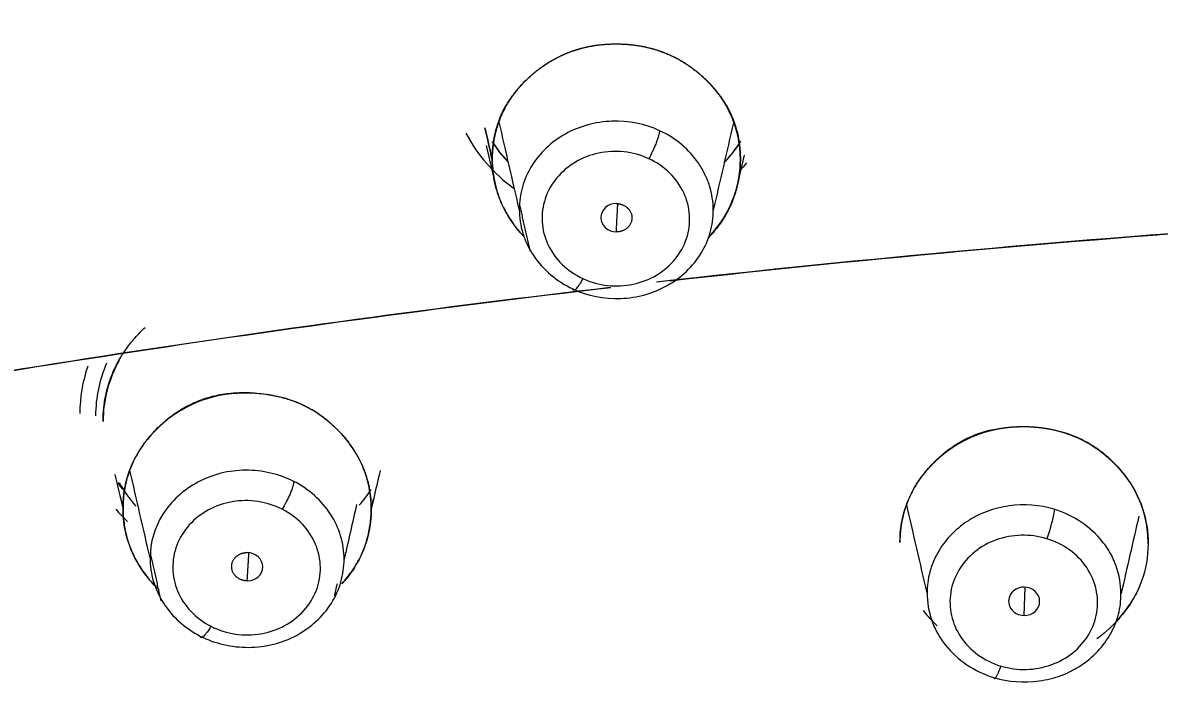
# Model space of a CAD drawing. Header units: millimetres. Extents: x 8883 to 11259, y -10160 to -6800.
# Drawn here: x 9707.23 to 9721.85, y -8418.98 to -8410.31 of the extents above; entities that cross this region are included whole.
import ezdxf

# ---------------------------------------------------------------- set-up
doc = ezdxf.new("R2010")
doc.units = ezdxf.units.MM
doc.layers.add('DIM', color=5, linetype='Continuous', lineweight=13)
doc.styles.add('ARIAL', font='arial.ttf')
doc.dimstyles.get("Standard").update_dxf_attribs({"dimtxt": 15, "dimasz": 15, "dimexe": 0.18, "dimexo": 0.0625, "dimgap": 4, "dimtad": 0, "dimdec": 1, "dimdsep": 46, "dimtxsty": 'ARIAL', "dimcen": 0, "dimclrd": 5, "dimclre": 5, "dimclrt": 5, "dimadec": 0, "dimazin": 0, "dimtfac": 1, "dimtdec": 1, "dimtofl": 0, "dimtmove": 0, "dimatfit": 3, "dimfxl": 1, "dimtolj": 1, "dimtzin": 0, "dimarcsym": 0})

# ---------------------------------------------------------------- blocks, each defined once
blk = doc.blocks.new('*D185')
at = {"layer": 'Defpoints', "color": 0, "transparency": 16777216}
for p in [(9678.596, -7626.145), (9989.37, -9683.127), (10114.894, -9683.127)]:
    blk.add_point(p, dxfattribs=at)
at = {"layer": 'DIM', "color": 5, "lineweight": -2, "transparency": 16777216}
for p, q in [((9678.658, -7626.145), (10115.074, -7626.145)), ((10114.894, -7644.145), (10114.894, -8614.508)), ((10114.894, -9665.127), (10114.894, -8694.764)), ((9989.433, -9683.127), (10115.074, -9683.127))]:
    blk.add_line(p, q, dxfattribs=at)
at = {"layer": 'DIM', "color": 5, "transparency": 16777216}
for points in [[(10111.894, -7644.145), (10117.894, -7644.145), (10114.894, -7626.145)], [(10111.894, -9665.127), (10117.894, -9665.127), (10114.894, -9683.127)]]:
    blk.add_solid(points, dxfattribs=at)
at = {"layer": 'DIM', "color": 5, "transparency": 16777216, "insert": (10114.894, -8654.636), "char_height": 18, "attachment_point": 5, "rotation": 90, "style": 'ARIAL'}
blk.add_mtext('\\A1;(2280)', dxfattribs=at)

msp = doc.modelspace()

# ---------------------------------------------------------------- linework, layer by layer
at = {"linetype": 'Continuous', "lineweight": 18}
for p, q in [((9713.187, -8411.889), (9713.304, -8412.387)), ((9716.422, -8412.393), (9716.511, -8412.013))]:
    msp.add_line(p, q, dxfattribs=at)
at = {"linetype": 'Continuous', "lineweight": 13}
msp.add_line((9720.109, -8417.936), (9720.123, -8417.573), dxfattribs=at)
at = {"linetype": 'Continuous', "lineweight": 18}
for centre, major_axis, ratio, start_param, end_param in [((9714.864, -8410.983), (1.846, 0), 0.924527, 3.667024, 3.83186), ((9714.864, -8410.983), (-1.846, 0), 0.924527, 0.538096, 0.711767), ((9714.864, -8410.983), (1.846, 0), 0.924527, 5.571467, 5.760552), ((9714.864, -8410.983), (-1.846, 0), 0.924527, 2.451374, 2.614541), ((9714.864, -8410.878), (-2.145, 0), 0.924527, 2.415885, 2.470372), ((9714.864, -8412.818), (-0.2, 0.008), 0.910878, 4.749946, 7.891534), ((9710.115, -8415.366), (1.95, 0), 0.924527, 2.758171, 3.141593), ((9710.115, -8415.44), (1.854, 0), 0.924527, 2.666034, 3.141593), ((9710.115, -8415.336), (-2.153, 0), 0.924527, 5.972462, 6.283185), ((9710.115, -8415.44), (1.854, 0), 0.924527, 3.616513, 3.83078), ((9710.115, -8415.44), (1.854, 0), 0.924527, 5.602834, 5.749213), ((9710.115, -8415.336), (-2.153, 0), 0.924527, 0.667686, 0.773273), ((9710.115, -8417.309), (-0.2, 0.01), 0.909133, 1.616644, 4.758235), ((9720.109, -8417.754), (-0.2, 0.006), 0.90911, 4.739896, 7.881489), ((9720.109, -8417.754), (-0.2, 0.006), 0.90911, 1.598304, 4.739896)]:
    msp.add_ellipse(centre, major_axis=major_axis, ratio=ratio, start_param=start_param, end_param=end_param, dxfattribs=at)
for points, knots in [([(9713.267, -8412.071), (9713.267, -8412.064), (9713.267, -8412.051), (9713.268, -8412.03), (9713.268, -8412.01), (9713.269, -8411.989), (9713.27, -8411.969), (9713.272, -8411.949), (9713.273, -8411.929), (9713.275, -8411.909), (9713.277, -8411.89), (9713.28, -8411.87), (9713.282, -8411.851), (9713.285, -8411.831), (9713.289, -8411.812), (9713.292, -8411.793), (9713.296, -8411.773), (9713.3, -8411.754), (9713.304, -8411.736), (9713.308, -8411.717), (9713.313, -8411.698), (9713.318, -8411.679), (9713.323, -8411.661), (9713.329, -8411.643), (9713.335, -8411.624), (9713.341, -8411.606), (9713.347, -8411.588), (9713.358, -8411.556), (9713.376, -8411.511), (9713.402, -8411.454), (9713.431, -8411.399), (9713.463, -8411.345), (9713.499, -8411.29), (9713.551, -8411.218), (9713.62, -8411.133), (9713.709, -8411.039), (9713.788, -8410.968), (9713.853, -8410.916), (9713.902, -8410.88), (9713.952, -8410.845), (9714.003, -8410.813), (9714.054, -8410.783), (9714.107, -8410.755), (9714.16, -8410.729), (9714.214, -8410.705), (9714.269, -8410.684), (9714.325, -8410.664), (9714.382, -8410.647), (9714.439, -8410.631), (9714.498, -8410.618), (9714.557, -8410.607), (9714.617, -8410.597), (9714.677, -8410.59), (9714.739, -8410.585), (9714.801, -8410.582), (9714.883, -8410.581), (9714.984, -8410.585), (9715.101, -8410.596), (9715.215, -8410.615), (9715.306, -8410.637), (9715.378, -8410.658), (9715.431, -8410.676), (9715.484, -8410.696), (9715.535, -8410.716), (9715.584, -8410.738), (9715.634, -8410.762), (9715.688, -8410.791), (9715.745, -8410.827), (9715.804, -8410.866), (9715.864, -8410.911), (9715.914, -8410.951), (9715.955, -8410.986), (9715.987, -8411.014), (9716.017, -8411.042), (9716.046, -8411.071), (9716.075, -8411.1), (9716.102, -8411.13), (9716.128, -8411.16), (9716.153, -8411.19), (9716.178, -8411.221), (9716.201, -8411.252), (9716.223, -8411.283), (9716.244, -8411.315), (9716.265, -8411.347), (9716.284, -8411.38), (9716.302, -8411.413), (9716.319, -8411.447), (9716.335, -8411.481), (9716.351, -8411.515), (9716.365, -8411.549), (9716.378, -8411.585), (9716.39, -8411.62), (9716.401, -8411.656), (9716.411, -8411.692), (9716.421, -8411.729), (9716.429, -8411.766), (9716.436, -8411.803), (9716.442, -8411.841), (9716.448, -8411.88), (9716.452, -8411.918), (9716.455, -8411.958), (9716.457, -8411.997), (9716.459, -8412.037), (9716.459, -8412.064), (9716.459, -8412.077)], [0, 0, 0, 0, 0.004385, 0.008749, 0.013091, 0.017414, 0.021716, 0.026, 0.030265, 0.034512, 0.038743, 0.042956, 0.047154, 0.051336, 0.055504, 0.059657, 0.063798, 0.067925, 0.072041, 0.076145, 0.080239, 0.084323, 0.088398, 0.092464, 0.096523, 0.100574, 0.10462, 0.108659, 0.122184, 0.135318, 0.14809, 0.161384, 0.17514, 0.189386, 0.216863, 0.243512, 0.269496, 0.282128, 0.294603, 0.306937, 0.319148, 0.331253, 0.343271, 0.35522, 0.367118, 0.378986, 0.390842, 0.402704, 0.414593, 0.426525, 0.438521, 0.450597, 0.462772, 0.475063, 0.487485, 0.500056, 0.523926, 0.547288, 0.570258, 0.592956, 0.60363, 0.614829, 0.626565, 0.637648, 0.648263, 0.658424, 0.671467, 0.685175, 0.699579, 0.71471, 0.73059, 0.739294, 0.747907, 0.756434, 0.764879, 0.773247, 0.781545, 0.789776, 0.797947, 0.806063, 0.81413, 0.822153, 0.830139, 0.838094, 0.846024, 0.853934, 0.861832, 0.869723, 0.877613, 0.88551, 0.893418, 0.901345, 0.909295, 0.917276, 0.925293, 0.933352, 0.941459, 0.949619, 0.957839, 0.966122, 0.974475, 0.982902, 0.991409, 1, 1, 1, 1]), ([(9716.459, -8412.078), (9716.459, -8412.071), (9716.459, -8412.058), (9716.459, -8412.038), (9716.458, -8412.019), (9716.457, -8411.999), (9716.456, -8411.98), (9716.455, -8411.961), (9716.453, -8411.941), (9716.452, -8411.922), (9716.449, -8411.902), (9716.447, -8411.883), (9716.444, -8411.864), (9716.441, -8411.844), (9716.438, -8411.825), (9716.435, -8411.806), (9716.431, -8411.787), (9716.427, -8411.768), (9716.423, -8411.749), (9716.418, -8411.73), (9716.413, -8411.711), (9716.408, -8411.692), (9716.403, -8411.673), (9716.397, -8411.654), (9716.391, -8411.635), (9716.385, -8411.617), (9716.378, -8411.598), (9716.371, -8411.58), (9716.364, -8411.561), (9716.357, -8411.543), (9716.349, -8411.525), (9716.342, -8411.507), (9716.333, -8411.489), (9716.325, -8411.471), (9716.316, -8411.453), (9716.307, -8411.435), (9716.298, -8411.417), (9716.289, -8411.4), (9716.279, -8411.382), (9716.269, -8411.365), (9716.258, -8411.348), (9716.248, -8411.331), (9716.237, -8411.313), (9716.226, -8411.297), (9716.215, -8411.28), (9716.203, -8411.263), (9716.191, -8411.247), (9716.179, -8411.23), (9716.167, -8411.214), (9716.154, -8411.198), (9716.141, -8411.182), (9716.128, -8411.166), (9716.114, -8411.15), (9716.101, -8411.134), (9716.087, -8411.119), (9716.073, -8411.103), (9716.059, -8411.088), (9716.044, -8411.073), (9716.029, -8411.058), (9716.014, -8411.043), (9715.999, -8411.029), (9715.984, -8411.015), (9715.968, -8411), (9715.953, -8410.987), (9715.937, -8410.973), (9715.921, -8410.96), (9715.905, -8410.946), (9715.889, -8410.934), (9715.873, -8410.921), (9715.857, -8410.909), (9715.841, -8410.896), (9715.825, -8410.884), (9715.808, -8410.873), (9715.792, -8410.861), (9715.775, -8410.85), (9715.759, -8410.839), (9715.742, -8410.828), (9715.725, -8410.818), (9715.708, -8410.808), (9715.691, -8410.798), (9715.674, -8410.788), (9715.657, -8410.778), (9715.639, -8410.769), (9715.622, -8410.76), (9715.604, -8410.751), (9715.587, -8410.743), (9715.569, -8410.734), (9715.551, -8410.726), (9715.533, -8410.718), (9715.515, -8410.711), (9715.497, -8410.703), (9715.479, -8410.696), (9715.461, -8410.689), (9715.442, -8410.682), (9715.424, -8410.676), (9715.405, -8410.67), (9715.387, -8410.663), (9715.368, -8410.658), (9715.349, -8410.652), (9715.33, -8410.647), (9715.311, -8410.642), (9715.292, -8410.637), (9715.273, -8410.632), (9715.254, -8410.628), (9715.234, -8410.623), (9715.215, -8410.619), (9715.196, -8410.616), (9715.176, -8410.612), (9715.156, -8410.609), (9715.136, -8410.606), (9715.117, -8410.603), (9715.097, -8410.6), (9715.077, -8410.598), (9715.056, -8410.596), (9715.036, -8410.594), (9715.016, -8410.592), (9714.996, -8410.59), (9714.975, -8410.589), (9714.954, -8410.588), (9714.934, -8410.587), (9714.913, -8410.586), (9714.892, -8410.586), (9714.871, -8410.586), (9714.851, -8410.586), (9714.83, -8410.586), (9714.809, -8410.586), (9714.788, -8410.587), (9714.768, -8410.588), (9714.747, -8410.589), (9714.727, -8410.59), (9714.707, -8410.592), (9714.687, -8410.593), (9714.667, -8410.595), (9714.647, -8410.597), (9714.627, -8410.6), (9714.608, -8410.602), (9714.588, -8410.605), (9714.569, -8410.608), (9714.55, -8410.611), (9714.53, -8410.615), (9714.511, -8410.618), (9714.492, -8410.622), (9714.474, -8410.626), (9714.455, -8410.63), (9714.436, -8410.635), (9714.418, -8410.64), (9714.399, -8410.644), (9714.381, -8410.65), (9714.363, -8410.655), (9714.345, -8410.66), (9714.327, -8410.666), (9714.309, -8410.672), (9714.291, -8410.678), (9714.274, -8410.684), (9714.256, -8410.691), (9714.239, -8410.698), (9714.221, -8410.704), (9714.204, -8410.712), (9714.187, -8410.719), (9714.17, -8410.726), (9714.153, -8410.734), (9714.136, -8410.742), (9714.12, -8410.75), (9714.103, -8410.759), (9714.087, -8410.767), (9714.07, -8410.776), (9714.054, -8410.785), (9714.038, -8410.794), (9714.022, -8410.803), (9714.006, -8410.813), (9713.99, -8410.822), (9713.974, -8410.832), (9713.958, -8410.842), (9713.943, -8410.853), (9713.928, -8410.863), (9713.912, -8410.874), (9713.897, -8410.885), (9713.882, -8410.896), (9713.867, -8410.907), (9713.852, -8410.919), (9713.837, -8410.93), (9713.822, -8410.942), (9713.808, -8410.954), (9713.793, -8410.966), (9713.779, -8410.979), (9713.765, -8410.991), (9713.75, -8411.004), (9713.736, -8411.017), (9713.722, -8411.03), (9713.708, -8411.044), (9713.695, -8411.057), (9713.681, -8411.071), (9713.668, -8411.084), (9713.655, -8411.098), (9713.642, -8411.112), (9713.629, -8411.126), (9713.617, -8411.14), (9713.605, -8411.154), (9713.593, -8411.168), (9713.581, -8411.183), (9713.57, -8411.197), (9713.558, -8411.212), (9713.547, -8411.226), (9713.536, -8411.241), (9713.526, -8411.256), (9713.515, -8411.271), (9713.505, -8411.286), (9713.495, -8411.301), (9713.485, -8411.316), (9713.476, -8411.331), (9713.466, -8411.346), (9713.457, -8411.361), (9713.448, -8411.377), (9713.44, -8411.392), (9713.431, -8411.408), (9713.423, -8411.423), (9713.415, -8411.439), (9713.407, -8411.454), (9713.399, -8411.47), (9713.392, -8411.486), (9713.385, -8411.502), (9713.378, -8411.518), (9713.371, -8411.533), (9713.365, -8411.549), (9713.359, -8411.565), (9713.353, -8411.581), (9713.347, -8411.597), (9713.341, -8411.614), (9713.336, -8411.63), (9713.331, -8411.646), (9713.326, -8411.662), (9713.321, -8411.678), (9713.316, -8411.695), (9713.312, -8411.711), (9713.308, -8411.727), (9713.304, -8411.743), (9713.3, -8411.76), (9713.297, -8411.776), (9713.293, -8411.792), (9713.29, -8411.809), (9713.287, -8411.825), (9713.285, -8411.842), (9713.282, -8411.858), (9713.28, -8411.874), (9713.278, -8411.891), (9713.276, -8411.907), (9713.274, -8411.924), (9713.273, -8411.94), (9713.271, -8411.957), (9713.27, -8411.973), (9713.269, -8411.989), (9713.268, -8412.006), (9713.268, -8412.022), (9713.268, -8412.038), (9713.267, -8412.055), (9713.267, -8412.066), (9713.267, -8412.071)], [0, 0, 0, 0, 0.004162, 0.008323, 0.012482, 0.01664, 0.020796, 0.024952, 0.029106, 0.03326, 0.037413, 0.041566, 0.045718, 0.049869, 0.054021, 0.058172, 0.062324, 0.066476, 0.070628, 0.074782, 0.078936, 0.083091, 0.087248, 0.091406, 0.095565, 0.099727, 0.10389, 0.108056, 0.112225, 0.116396, 0.12057, 0.124748, 0.128929, 0.133113, 0.137302, 0.141494, 0.145691, 0.149892, 0.154098, 0.158309, 0.162525, 0.166746, 0.170973, 0.175206, 0.179444, 0.183689, 0.18794, 0.192198, 0.196462, 0.200734, 0.205012, 0.209297, 0.21359, 0.217891, 0.222199, 0.226514, 0.230838, 0.235169, 0.239509, 0.243857, 0.248203, 0.252526, 0.256825, 0.261102, 0.265358, 0.269592, 0.273805, 0.277999, 0.282174, 0.28633, 0.290468, 0.29459, 0.298694, 0.302783, 0.306857, 0.310917, 0.314963, 0.318996, 0.323017, 0.327026, 0.331024, 0.335013, 0.338992, 0.342962, 0.346924, 0.350879, 0.354828, 0.358771, 0.362708, 0.366642, 0.370571, 0.374498, 0.378422, 0.382345, 0.386267, 0.390189, 0.394111, 0.398035, 0.40196, 0.405889, 0.40982, 0.413755, 0.417695, 0.42164, 0.425591, 0.429548, 0.433513, 0.437485, 0.441466, 0.445456, 0.449455, 0.453465, 0.457485, 0.461516, 0.46556, 0.469616, 0.473685, 0.477768, 0.481864, 0.485975, 0.490102, 0.494244, 0.498402, 0.502568, 0.506715, 0.51084, 0.514944, 0.519028, 0.523092, 0.527136, 0.531162, 0.535169, 0.539159, 0.543132, 0.547089, 0.55103, 0.554955, 0.558866, 0.562764, 0.566647, 0.570519, 0.574378, 0.578226, 0.582062, 0.585889, 0.589706, 0.593515, 0.597314, 0.601107, 0.604892, 0.60867, 0.612443, 0.616211, 0.619974, 0.623734, 0.62749, 0.631243, 0.634994, 0.638744, 0.642493, 0.646241, 0.64999, 0.65374, 0.657492, 0.661245, 0.665002, 0.668761, 0.672525, 0.676293, 0.680066, 0.683844, 0.687629, 0.69142, 0.695218, 0.699024, 0.702839, 0.706662, 0.710494, 0.714336, 0.718189, 0.722052, 0.725926, 0.729812, 0.73371, 0.737621, 0.741545, 0.745482, 0.749433, 0.753399, 0.757375, 0.761341, 0.765295, 0.769237, 0.773167, 0.777086, 0.780993, 0.784888, 0.788772, 0.792645, 0.796507, 0.800358, 0.804198, 0.808028, 0.811847, 0.815655, 0.819454, 0.823243, 0.827021, 0.83079, 0.83455, 0.8383, 0.842042, 0.845774, 0.849497, 0.853212, 0.856918, 0.860616, 0.864306, 0.867988, 0.871662, 0.875328, 0.878987, 0.882639, 0.886284, 0.889922, 0.893553, 0.897177, 0.900795, 0.904406, 0.908012, 0.911611, 0.915204, 0.918792, 0.922374, 0.925951, 0.929522, 0.933088, 0.936649, 0.940205, 0.943757, 0.947303, 0.950845, 0.954383, 0.957916, 0.961444, 0.964969, 0.968489, 0.972006, 0.975518, 0.979027, 0.982531, 0.986032, 0.98953, 0.993023, 0.996513, 1, 1, 1, 1]), ([(9715.42, -8411.698), (9715.419, -8411.713), (9715.413, -8411.746), (9715.394, -8411.805), (9715.376, -8411.856), (9715.354, -8411.91), (9715.322, -8411.982), (9715.297, -8412.031), (9715.282, -8412.059)], [0, 0, 0, 0, 0.249796, 0.374861, 0.499925, 0.624989, 0.750053, 1, 1, 1, 1]), ([(9713.267, -8412.071), (9713.268, -8412.176), (9713.28, -8412.281), (9713.328, -8412.487), (9713.363, -8412.587), (9713.456, -8412.778), (9713.513, -8412.869), (9713.608, -8412.989), (9713.638, -8413.023), (9713.669, -8413.056)], [0, 0, 0, 0, 0.292611, 0.292611, 0.585223, 0.585223, 0.877834, 0.877834, 1, 1, 1, 1]), ([(9713.668, -8413.053), (9713.64, -8413.022), (9713.577, -8412.952), (9713.492, -8412.832), (9713.433, -8412.73), (9713.399, -8412.66), (9713.383, -8412.624), (9713.368, -8412.589), (9713.354, -8412.553), (9713.342, -8412.518), (9713.33, -8412.482), (9713.319, -8412.445), (9713.309, -8412.409), (9713.3, -8412.372), (9713.293, -8412.335), (9713.286, -8412.298), (9713.28, -8412.261), (9713.276, -8412.223), (9713.272, -8412.186), (9713.269, -8412.148), (9713.268, -8412.109), (9713.267, -8412.084), (9713.267, -8412.071)], [0, 0, 0, 0, 0.112175, 0.255525, 0.400182, 0.435872, 0.471398, 0.506782, 0.542047, 0.577215, 0.612309, 0.647353, 0.682369, 0.71738, 0.752409, 0.787478, 0.822611, 0.85783, 0.893156, 0.928612, 0.96422, 1, 1, 1, 1]), ([(9716.459, -8412.077), (9716.459, -8412.084), (9716.459, -8412.096), (9716.458, -8412.116), (9716.458, -8412.135), (9716.457, -8412.154), (9716.456, -8412.173), (9716.454, -8412.192), (9716.453, -8412.21), (9716.451, -8412.229), (9716.449, -8412.248), (9716.446, -8412.267), (9716.443, -8412.285), (9716.441, -8412.304), (9716.437, -8412.323), (9716.434, -8412.341), (9716.43, -8412.359), (9716.426, -8412.378), (9716.422, -8412.396), (9716.418, -8412.414), (9716.413, -8412.433), (9716.408, -8412.451), (9716.403, -8412.469), (9716.398, -8412.487), (9716.392, -8412.505), (9716.386, -8412.523), (9716.38, -8412.541), (9716.374, -8412.559), (9716.367, -8412.577), (9716.36, -8412.594), (9716.339, -8412.647), (9716.299, -8412.734), (9716.231, -8412.85), (9716.152, -8412.96), (9716.087, -8413.035), (9716.049, -8413.074), (9716.044, -8413.08)], [0, 0, 0, 0, 0.017438, 0.03483, 0.052178, 0.069485, 0.086753, 0.103985, 0.121185, 0.138354, 0.155496, 0.172613, 0.189709, 0.206786, 0.223846, 0.240894, 0.257931, 0.27496, 0.291984, 0.309007, 0.326031, 0.343058, 0.360091, 0.377135, 0.39419, 0.41126, 0.428349, 0.445457, 0.46259, 0.479748, 0.496935, 0.617449, 0.737053, 0.856754, 0.977566, 1, 1, 1, 1]), ([(9716.046, -8413.073), (9716.05, -8413.068), (9716.054, -8413.064), (9716.122, -8412.992), (9716.179, -8412.92), (9716.279, -8412.767), (9716.321, -8412.686), (9716.389, -8412.519), (9716.415, -8412.432), (9716.45, -8412.256), (9716.459, -8412.167), (9716.459, -8412.078)], [0, 0, 0, 0, 0.016414, 0.016414, 0.26231, 0.26231, 0.508207, 0.508207, 0.754103, 0.754103, 1, 1, 1, 1]), ([(9713.615, -8412.707), (9713.615, -8412.813), (9713.63, -8412.919), (9713.677, -8413.071), (9713.696, -8413.121), (9713.743, -8413.218), (9713.77, -8413.265), (9713.862, -8413.4), (9713.936, -8413.482), (9714.106, -8413.626), (9714.202, -8413.687), (9714.305, -8413.735)], [0, 0, 0, 0, 0.25, 0.25, 0.375, 0.375, 0.5, 0.5, 0.75, 0.75, 1, 1, 1, 1]), ([(9714.305, -8413.735), (9714.494, -8413.822), (9714.708, -8413.864), (9715.025, -8413.853), (9715.131, -8413.837), (9715.333, -8413.781), (9715.429, -8413.74), (9715.609, -8413.639), (9715.692, -8413.578), (9715.839, -8413.438), (9715.902, -8413.36), (9716.005, -8413.192), (9716.044, -8413.101), (9716.097, -8412.914), (9716.11, -8412.817), (9716.11, -8412.72)], [0, 0, 0, 0, 0.25, 0.25, 0.375, 0.375, 0.5, 0.5, 0.625, 0.625, 0.75, 0.75, 0.875, 0.875, 1, 1, 1, 1]), ([(9714.433, -8413.602), (9714.418, -8413.628), (9714.395, -8413.668), (9714.365, -8413.71), (9714.345, -8413.733), (9714.329, -8413.748), (9714.312, -8413.754), (9714.306, -8413.745), (9714.305, -8413.735)], [0, 0, 0, 0, 0.249962, 0.375034, 0.500106, 0.625178, 0.750249, 1, 1, 1, 1]), ([(9708.518, -8416.556), (9708.518, -8416.549), (9708.518, -8416.537), (9708.518, -8416.519), (9708.519, -8416.5), (9708.519, -8416.482), (9708.52, -8416.464), (9708.522, -8416.445), (9708.523, -8416.427), (9708.525, -8416.409), (9708.526, -8416.391), (9708.529, -8416.373), (9708.531, -8416.356), (9708.533, -8416.338), (9708.536, -8416.32), (9708.539, -8416.303), (9708.542, -8416.285), (9708.546, -8416.268), (9708.549, -8416.25), (9708.553, -8416.233), (9708.557, -8416.216), (9708.562, -8416.199), (9708.566, -8416.182), (9708.571, -8416.165), (9708.576, -8416.148), (9708.581, -8416.131), (9708.586, -8416.114), (9708.592, -8416.098), (9708.598, -8416.081), (9708.604, -8416.065), (9708.61, -8416.048), (9708.617, -8416.032), (9708.623, -8416.016), (9708.63, -8415.999), (9708.637, -8415.983), (9708.645, -8415.967), (9708.652, -8415.951), (9708.66, -8415.935), (9708.668, -8415.92), (9708.676, -8415.904), (9708.685, -8415.888), (9708.693, -8415.873), (9708.702, -8415.857), (9708.711, -8415.842), (9708.72, -8415.827), (9708.73, -8415.811), (9708.74, -8415.796), (9708.749, -8415.781), (9708.76, -8415.766), (9708.77, -8415.751), (9708.78, -8415.736), (9708.791, -8415.722), (9708.802, -8415.707), (9708.813, -8415.692), (9708.824, -8415.678), (9708.836, -8415.664), (9708.848, -8415.649), (9708.86, -8415.635), (9708.872, -8415.621), (9708.905, -8415.583), (9708.961, -8415.524), (9709.043, -8415.447), (9709.128, -8415.378), (9709.216, -8415.315), (9709.306, -8415.26), (9709.4, -8415.212), (9709.496, -8415.17), (9709.594, -8415.136), (9709.696, -8415.108), (9709.799, -8415.088), (9709.906, -8415.074), (9710.014, -8415.067), (9710.126, -8415.067), (9710.239, -8415.074), (9710.346, -8415.087), (9710.443, -8415.103), (9710.53, -8415.122), (9710.615, -8415.145), (9710.696, -8415.171), (9710.775, -8415.201), (9710.845, -8415.232), (9710.908, -8415.264), (9710.962, -8415.294), (9711.014, -8415.326), (9711.065, -8415.362), (9711.117, -8415.402), (9711.176, -8415.451), (9711.24, -8415.509), (9711.3, -8415.569), (9711.347, -8415.621), (9711.384, -8415.663), (9711.415, -8415.702), (9711.441, -8415.738), (9711.464, -8415.771), (9711.486, -8415.805), (9711.507, -8415.839), (9711.527, -8415.873), (9711.546, -8415.907), (9711.564, -8415.941), (9711.581, -8415.976), (9711.597, -8416.011), (9711.611, -8416.047), (9711.625, -8416.083), (9711.638, -8416.118), (9711.649, -8416.155), (9711.66, -8416.191), (9711.67, -8416.228), (9711.678, -8416.265), (9711.686, -8416.302), (9711.692, -8416.34), (9711.697, -8416.378), (9711.702, -8416.416), (9711.705, -8416.454), (9711.708, -8416.493), (9711.709, -8416.532), (9711.709, -8416.558), (9711.709, -8416.571)], [0, 0, 0, 0, 0.003953, 0.007891, 0.011815, 0.015724, 0.01962, 0.023503, 0.027372, 0.03123, 0.035076, 0.03891, 0.042734, 0.046548, 0.050352, 0.054147, 0.057933, 0.061711, 0.065481, 0.069244, 0.073, 0.07675, 0.080495, 0.084234, 0.087969, 0.0917, 0.095427, 0.099152, 0.102873, 0.106593, 0.110311, 0.114029, 0.117745, 0.121462, 0.12518, 0.128898, 0.132618, 0.13634, 0.140065, 0.143793, 0.147524, 0.15126, 0.155, 0.158745, 0.162496, 0.166253, 0.170016, 0.173786, 0.177564, 0.18135, 0.185144, 0.188947, 0.192759, 0.196581, 0.200413, 0.204256, 0.20811, 0.211975, 0.215853, 0.219743, 0.24342, 0.266429, 0.288851, 0.310773, 0.332288, 0.353496, 0.374502, 0.395413, 0.416338, 0.437389, 0.458673, 0.480297, 0.502362, 0.524963, 0.548193, 0.566304, 0.584031, 0.601423, 0.61853, 0.635406, 0.652107, 0.665112, 0.677598, 0.689593, 0.702313, 0.715607, 0.729505, 0.749262, 0.769076, 0.781295, 0.792851, 0.80376, 0.81225, 0.82067, 0.829026, 0.837323, 0.845567, 0.853763, 0.861919, 0.870039, 0.878129, 0.886196, 0.894246, 0.902284, 0.910317, 0.918351, 0.926391, 0.934443, 0.942515, 0.95061, 0.958735, 0.966896, 0.975097, 0.983345, 0.991644, 1, 1, 1, 1]), ([(9711.71, -8416.572), (9711.71, -8416.462), (9711.699, -8416.352), (9711.649, -8416.139), (9711.612, -8416.035), (9711.512, -8415.837), (9711.45, -8415.743), (9711.359, -8415.634), (9711.33, -8415.602), (9711.3, -8415.57), (9711.28, -8415.55), (9711.269, -8415.54), (9711.217, -8415.489), (9711.004, -8415.303), (9710.765, -8415.185), (9710.456, -8415.104), (9710.323, -8415.083), (9710.184, -8415.076), (9710.142, -8415.075), (9710.128, -8415.075), (9710.101, -8415.075), (9710.031, -8415.075), (9709.75, -8415.092), (9709.512, -8415.164), (9709.254, -8415.299), (9709.153, -8415.365), (9709.048, -8415.45), (9709.02, -8415.474), (9709.002, -8415.491), (9708.992, -8415.499), (9708.947, -8415.541), (9708.913, -8415.576), (9708.817, -8415.683), (9708.762, -8415.758), (9708.669, -8415.911), (9708.632, -8415.991), (9708.573, -8416.151), (9708.552, -8416.232), (9708.524, -8416.395), (9708.518, -8416.476), (9708.518, -8416.556)], [0, 0, 0, 0, 0.0625, 0.0625, 0.125, 0.125, 0.1875, 0.1875, 0.203125, 0.210937, 0.210937, 0.21875, 0.21875, 0.25, 0.375, 0.375, 0.4375, 0.453125, 0.453125, 0.460938, 0.460938, 0.46875, 0.5, 0.625, 0.625, 0.6875, 0.703125, 0.710938, 0.710938, 0.71875, 0.71875, 0.75, 0.75, 0.8125, 0.8125, 0.875, 0.875, 0.9375, 0.9375, 1, 1, 1, 1]), ([(9718.512, -8416.999), (9718.511, -8416.829), (9718.539, -8416.667), (9718.623, -8416.438), (9718.657, -8416.363), (9718.741, -8416.22), (9718.755, -8416.192), (9719.025, -8415.865), (9719.237, -8415.708), (9719.713, -8415.518), (9720.02, -8415.489), (9720.51, -8415.536), (9720.728, -8415.601), (9721.014, -8415.759), (9721.102, -8415.821), (9721.267, -8415.967), (9721.362, -8416.077), (9721.61, -8416.408), (9721.705, -8416.699), (9721.704, -8417.016)], [0, 0, 0, 0, 0.125, 0.125, 0.1875, 0.1875, 0.25, 0.25, 0.375, 0.375, 0.5, 0.5, 0.625, 0.625, 0.6875, 0.6875, 0.75, 0.75, 1, 1, 1, 1]), ([(9721.704, -8417.016), (9721.704, -8417.009), (9721.704, -8416.996), (9721.704, -8416.976), (9721.703, -8416.957), (9721.702, -8416.937), (9721.701, -8416.917), (9721.7, -8416.898), (9721.698, -8416.878), (9721.697, -8416.858), (9721.694, -8416.839), (9721.692, -8416.819), (9721.689, -8416.8), (9721.686, -8416.78), (9721.683, -8416.761), (9721.68, -8416.741), (9721.676, -8416.722), (9721.672, -8416.703), (9721.668, -8416.683), (9721.663, -8416.664), (9721.658, -8416.645), (9721.653, -8416.626), (9721.648, -8416.607), (9721.642, -8416.588), (9721.636, -8416.569), (9721.63, -8416.55), (9721.623, -8416.532), (9721.617, -8416.513), (9721.609, -8416.494), (9721.602, -8416.476), (9721.594, -8416.457), (9721.587, -8416.439), (9721.578, -8416.421), (9721.57, -8416.403), (9721.561, -8416.385), (9721.552, -8416.367), (9721.543, -8416.349), (9721.533, -8416.331), (9721.524, -8416.313), (9721.514, -8416.296), (9721.503, -8416.278), (9721.493, -8416.261), (9721.482, -8416.244), (9721.471, -8416.227), (9721.459, -8416.21), (9721.448, -8416.193), (9721.436, -8416.176), (9721.424, -8416.16), (9721.411, -8416.143), (9721.398, -8416.127), (9721.386, -8416.111), (9721.372, -8416.095), (9721.359, -8416.079), (9721.345, -8416.063), (9721.331, -8416.047), (9721.317, -8416.032), (9721.303, -8416.016), (9721.288, -8416.001), (9721.273, -8415.986), (9721.258, -8415.971), (9721.243, -8415.956), (9721.228, -8415.942), (9721.213, -8415.928), (9721.197, -8415.914), (9721.181, -8415.9), (9721.166, -8415.887), (9721.15, -8415.874), (9721.134, -8415.861), (9721.118, -8415.848), (9721.102, -8415.836), (9721.086, -8415.823), (9721.069, -8415.811), (9721.053, -8415.8), (9721.037, -8415.788), (9721.02, -8415.777), (9721.003, -8415.766), (9720.987, -8415.755), (9720.97, -8415.744), (9720.953, -8415.734), (9720.936, -8415.724), (9720.918, -8415.714), (9720.901, -8415.705), (9720.884, -8415.695), (9720.866, -8415.686), (9720.849, -8415.677), (9720.831, -8415.669), (9720.813, -8415.66), (9720.796, -8415.652), (9720.778, -8415.644), (9720.76, -8415.636), (9720.741, -8415.629), (9720.723, -8415.622), (9720.705, -8415.615), (9720.686, -8415.608), (9720.668, -8415.601), (9720.649, -8415.595), (9720.631, -8415.589), (9720.612, -8415.583), (9720.593, -8415.577), (9720.574, -8415.572), (9720.555, -8415.567), (9720.536, -8415.562), (9720.517, -8415.557), (9720.497, -8415.553), (9720.478, -8415.548), (9720.458, -8415.544), (9720.439, -8415.54), (9720.419, -8415.537), (9720.399, -8415.533), (9720.379, -8415.53), (9720.359, -8415.527), (9720.339, -8415.525), (9720.319, -8415.522), (9720.299, -8415.52), (9720.278, -8415.518), (9720.258, -8415.516), (9720.238, -8415.515), (9720.217, -8415.513), (9720.196, -8415.512), (9720.176, -8415.511), (9720.155, -8415.51), (9720.134, -8415.51), (9720.113, -8415.51), (9720.092, -8415.51), (9720.071, -8415.51), (9720.051, -8415.51), (9720.03, -8415.511), (9720.01, -8415.512), (9719.99, -8415.513), (9719.969, -8415.514), (9719.949, -8415.515), (9719.929, -8415.517), (9719.91, -8415.519), (9719.89, -8415.521), (9719.87, -8415.523), (9719.851, -8415.526), (9719.831, -8415.529), (9719.812, -8415.532), (9719.793, -8415.535), (9719.774, -8415.538), (9719.755, -8415.542), (9719.736, -8415.546), (9719.717, -8415.55), (9719.698, -8415.554), (9719.68, -8415.559), (9719.661, -8415.563), (9719.643, -8415.568), (9719.625, -8415.573), (9719.606, -8415.579), (9719.588, -8415.584), (9719.57, -8415.59), (9719.553, -8415.596), (9719.535, -8415.602), (9719.517, -8415.608), (9719.5, -8415.615), (9719.482, -8415.622), (9719.465, -8415.629), (9719.448, -8415.636), (9719.431, -8415.643), (9719.414, -8415.651), (9719.397, -8415.659), (9719.38, -8415.667), (9719.363, -8415.675), (9719.346, -8415.683), (9719.33, -8415.692), (9719.314, -8415.701), (9719.297, -8415.71), (9719.281, -8415.719), (9719.265, -8415.728), (9719.249, -8415.738), (9719.233, -8415.748), (9719.217, -8415.758), (9719.202, -8415.768), (9719.186, -8415.778), (9719.17, -8415.789), (9719.155, -8415.8), (9719.14, -8415.811), (9719.125, -8415.822), (9719.109, -8415.833), (9719.094, -8415.845), (9719.079, -8415.856), (9719.065, -8415.868), (9719.05, -8415.88), (9719.035, -8415.893), (9719.021, -8415.905), (9719.006, -8415.918), (9718.992, -8415.931), (9718.978, -8415.944), (9718.964, -8415.957), (9718.95, -8415.971), (9718.937, -8415.984), (9718.923, -8415.998), (9718.91, -8416.011), (9718.897, -8416.025), (9718.884, -8416.039), (9718.872, -8416.053), (9718.859, -8416.067), (9718.847, -8416.081), (9718.835, -8416.095), (9718.824, -8416.109), (9718.812, -8416.124), (9718.801, -8416.138), (9718.79, -8416.153), (9718.779, -8416.168), (9718.769, -8416.182), (9718.758, -8416.197), (9718.748, -8416.212), (9718.738, -8416.227), (9718.729, -8416.242), (9718.719, -8416.257), (9718.71, -8416.273), (9718.701, -8416.288), (9718.692, -8416.303), (9718.683, -8416.319), (9718.675, -8416.334), (9718.667, -8416.35), (9718.659, -8416.365), (9718.651, -8416.381), (9718.644, -8416.397), (9718.636, -8416.413), (9718.629, -8416.428), (9718.622, -8416.444), (9718.616, -8416.46), (9718.609, -8416.476), (9718.603, -8416.492), (9718.597, -8416.508), (9718.591, -8416.524), (9718.586, -8416.54), (9718.58, -8416.557), (9718.575, -8416.573), (9718.57, -8416.589), (9718.566, -8416.605), (9718.561, -8416.622), (9718.557, -8416.638), (9718.553, -8416.654), (9718.549, -8416.671), (9718.545, -8416.687), (9718.541, -8416.703), (9718.538, -8416.72), (9718.535, -8416.736), (9718.532, -8416.753), (9718.529, -8416.769), (9718.527, -8416.785), (9718.525, -8416.802), (9718.523, -8416.818), (9718.521, -8416.835), (9718.519, -8416.851), (9718.517, -8416.868), (9718.516, -8416.884), (9718.515, -8416.901), (9718.514, -8416.917), (9718.513, -8416.934), (9718.512, -8416.95), (9718.512, -8416.966), (9718.512, -8416.983), (9718.512, -8416.994), (9718.512, -8416.999)], [0, 0, 0, 0, 0.004174, 0.008347, 0.012518, 0.016688, 0.020856, 0.025024, 0.02919, 0.033356, 0.03752, 0.041685, 0.045848, 0.050012, 0.054175, 0.058338, 0.062501, 0.066665, 0.070829, 0.074994, 0.07916, 0.083327, 0.087495, 0.091664, 0.095836, 0.100009, 0.104184, 0.108361, 0.112541, 0.116724, 0.12091, 0.125099, 0.129291, 0.133487, 0.137687, 0.141891, 0.146099, 0.150312, 0.154529, 0.158751, 0.162979, 0.167212, 0.17145, 0.175694, 0.179944, 0.1842, 0.188463, 0.192732, 0.197007, 0.20129, 0.205579, 0.209876, 0.21418, 0.218491, 0.22281, 0.227137, 0.231471, 0.235814, 0.240164, 0.244519, 0.248853, 0.253165, 0.257454, 0.261721, 0.265966, 0.270192, 0.274397, 0.278583, 0.28275, 0.2869, 0.291032, 0.295148, 0.299248, 0.303333, 0.307403, 0.31146, 0.315504, 0.319535, 0.323555, 0.327564, 0.331563, 0.335552, 0.339533, 0.343505, 0.347471, 0.35143, 0.355383, 0.35933, 0.363274, 0.367213, 0.37115, 0.375084, 0.379017, 0.382949, 0.386881, 0.390813, 0.394746, 0.398682, 0.402619, 0.40656, 0.410505, 0.414455, 0.418409, 0.42237, 0.426337, 0.430311, 0.434292, 0.438282, 0.442281, 0.44629, 0.450309, 0.454338, 0.458379, 0.462432, 0.466497, 0.470575, 0.474667, 0.478772, 0.482892, 0.487028, 0.491178, 0.495345, 0.499508, 0.503649, 0.507768, 0.511867, 0.515945, 0.520004, 0.524044, 0.528065, 0.532069, 0.536055, 0.540025, 0.543978, 0.547917, 0.55184, 0.555749, 0.559645, 0.563528, 0.567398, 0.571257, 0.575104, 0.578941, 0.582768, 0.586586, 0.590396, 0.594197, 0.597991, 0.601779, 0.60556, 0.609336, 0.613107, 0.616874, 0.620638, 0.624398, 0.628156, 0.631912, 0.635667, 0.639422, 0.643177, 0.646932, 0.650689, 0.654448, 0.658209, 0.661973, 0.66574, 0.669512, 0.673289, 0.67707, 0.680858, 0.684652, 0.688453, 0.692261, 0.696078, 0.699903, 0.703737, 0.70758, 0.711433, 0.715297, 0.719172, 0.723058, 0.726956, 0.730866, 0.734789, 0.738726, 0.742676, 0.74664, 0.750613, 0.754577, 0.758528, 0.762467, 0.766395, 0.770311, 0.774215, 0.778107, 0.781989, 0.785859, 0.789718, 0.793566, 0.797403, 0.80123, 0.805046, 0.808852, 0.812648, 0.816434, 0.82021, 0.823976, 0.827733, 0.831481, 0.835219, 0.838949, 0.842669, 0.846382, 0.850085, 0.85378, 0.857468, 0.861147, 0.864818, 0.868482, 0.872138, 0.875788, 0.87943, 0.883065, 0.886693, 0.890314, 0.893929, 0.897538, 0.901141, 0.904737, 0.908328, 0.911913, 0.915492, 0.919066, 0.922634, 0.926197, 0.929756, 0.933309, 0.936857, 0.9404, 0.943939, 0.947474, 0.951003, 0.954529, 0.95805, 0.961567, 0.96508, 0.968589, 0.972094, 0.975595, 0.979093, 0.982586, 0.986076, 0.989562, 0.993045, 0.996524, 1, 1, 1, 1]), ([(9708.537, -8416.334), (9708.536, -8416.333), (9708.504, -8416.301), (9708.477, -8416.266), (9708.453, -8416.23)], [0, 0, 0, 0, 0.018179, 1, 1, 1, 1]), ([(9710.716, -8416.212), (9710.715, -8416.22), (9710.712, -8416.238), (9710.703, -8416.275), (9710.688, -8416.319), (9710.668, -8416.369), (9710.644, -8416.423), (9710.609, -8416.494), (9710.582, -8416.542), (9710.565, -8416.569)], [0, 0, 0, 0, 0.124735, 0.249799, 0.374863, 0.499927, 0.62499, 0.750054, 1, 1, 1, 1]), ([(9708.981, -8417.607), (9708.924, -8417.552), (9708.871, -8417.492), (9708.627, -8417.187), (9708.518, -8416.888), (9708.518, -8416.556)], [0, 0, 0, 0, 0.139137, 0.139137, 1, 1, 1, 1]), ([(9708.518, -8416.556), (9708.518, -8416.62), (9708.522, -8416.684), (9708.539, -8416.811), (9708.551, -8416.873), (9708.585, -8416.995), (9708.606, -8417.055), (9708.656, -8417.171), (9708.685, -8417.227), (9708.783, -8417.388), (9708.862, -8417.487), (9708.952, -8417.576)], [0, 0, 0, 0, 0.167912, 0.167912, 0.335824, 0.335824, 0.503736, 0.503736, 0.671648, 0.671648, 1, 1, 1, 1]), ([(9711.332, -8417.528), (9711.38, -8417.476), (9711.423, -8417.423), (9711.507, -8417.302), (9711.547, -8417.233), (9711.611, -8417.095), (9711.636, -8417.027), (9711.675, -8416.892), (9711.688, -8416.826), (9711.706, -8416.696), (9711.709, -8416.633), (9711.71, -8416.572)], [0, 0, 0, 0, 0.165493, 0.165493, 0.37412, 0.37412, 0.582747, 0.582747, 0.791373, 0.791373, 1, 1, 1, 1]), ([(9711.709, -8416.571), (9711.709, -8416.742), (9711.681, -8416.903), (9711.596, -8417.131), (9711.561, -8417.205), (9711.476, -8417.349), (9711.458, -8417.382), (9711.359, -8417.499), (9711.349, -8417.512), (9711.338, -8417.523)], [0, 0, 0, 0, 0.485761, 0.485761, 0.728642, 0.728642, 0.971522, 0.971522, 1, 1, 1, 1]), ([(9721.704, -8417.016), (9721.703, -8417.183), (9721.675, -8417.342), (9721.594, -8417.567), (9721.56, -8417.64), (9721.479, -8417.782), (9721.462, -8417.814), (9721.276, -8418.044), (9721.166, -8418.15), (9721.045, -8418.235)], [0, 0, 0, 0, 0.383142, 0.383142, 0.574713, 0.574713, 0.766283, 0.766283, 1, 1, 1, 1]), ([(9708.866, -8417.196), (9708.866, -8417.298), (9708.88, -8417.4), (9708.938, -8417.596), (9708.982, -8417.691), (9709.152, -8417.954), (9709.317, -8418.103), (9709.511, -8418.202)], [0, 0, 0, 0, 0.25, 0.25, 0.5, 0.5, 1, 1, 1, 1]), ([(9709.511, -8418.202), (9709.7, -8418.298), (9710.025, -8418.372), (9710.349, -8418.333), (9710.556, -8418.281), (9710.656, -8418.242), (9710.934, -8418.092), (9711.092, -8417.948), (9711.252, -8417.692), (9711.293, -8417.6), (9711.347, -8417.409), (9711.361, -8417.311), (9711.361, -8417.212)], [0, 0, 0, 0, 0.25, 0.375, 0.375, 0.5, 0.5, 0.75, 0.75, 0.875, 0.875, 1, 1, 1, 1]), ([(9721.306, -8417.997), (9721.329, -8417.974), (9721.351, -8417.949), (9721.431, -8417.854), (9721.481, -8417.781), (9721.565, -8417.633), (9721.598, -8417.56), (9721.624, -8417.485)], [0, 0, 0, 0, 0.151269, 0.151269, 0.583468, 0.583468, 1, 1, 1, 1]), ([(9718.861, -8417.645), (9718.861, -8417.764), (9718.881, -8417.884), (9718.94, -8418.055), (9718.965, -8418.11), (9719.024, -8418.217), (9719.058, -8418.268), (9719.174, -8418.413), (9719.267, -8418.499), (9719.478, -8418.641), (9719.596, -8418.697), (9719.72, -8418.735)], [0, 0, 0, 0, 0.25, 0.25, 0.375, 0.375, 0.5, 0.5, 0.75, 0.75, 1, 1, 1, 1]), ([(9719.72, -8418.735), (9719.906, -8418.791), (9720.107, -8418.805), (9720.399, -8418.765), (9720.494, -8418.742), (9720.631, -8418.691), (9720.675, -8418.672), (9720.76, -8418.628), (9720.884, -8418.556), (9720.993, -8418.464), (9721.121, -8418.327), (9721.204, -8418.215), (9721.263, -8418.092), (9721.297, -8418.008), (9721.311, -8417.965), (9721.345, -8417.834), (9721.356, -8417.744), (9721.355, -8417.654)], [0, 0, 0, 0, 0.25, 0.25, 0.375, 0.375, 0.4375, 0.4375, 0.5, 0.625, 0.625, 0.75, 0.8125, 0.8125, 0.875, 0.875, 1, 1, 1, 1]), ([(9718.812, -8417.874), (9718.832, -8417.9), (9718.853, -8417.925), (9718.894, -8417.971), (9718.914, -8417.993), (9718.946, -8418.025), (9718.956, -8418.036), (9718.975, -8418.053), (9718.983, -8418.061), (9718.991, -8418.068)], [0, 0, 0, 0, 0.370996, 0.370996, 0.708264, 0.708264, 0.876899, 0.876899, 1, 1, 1, 1]), ([(9682.795, -8417.958), (9682.932, -8419.729), (9683.715, -8422.861), (9686.025, -8427.063), (9690.177, -8430.178), (9695.183, -8431.675), (9700.092, -8432.697), (9703.611, -8433.602), (9706.066, -8434.479), (9708.019, -8435.337), (9710.293, -8436.703), (9712.941, -8439.107), (9715.407, -8442.969), (9717.179, -8448.35), (9718.09, -8455.146), (9718.301, -8460.119), (9718.236, -8462.829)], [0, 0, 0, 0, 0.083393, 0.158199, 0.225147, 0.318778, 0.391868, 0.452376, 0.482915, 0.510375, 0.549593, 0.605234, 0.67795, 0.768216, 0.875818, 1, 1, 1, 1]), ([(9709.649, -8418.075), (9709.633, -8418.101), (9709.608, -8418.14), (9709.576, -8418.18), (9709.555, -8418.202), (9709.537, -8418.216), (9709.523, -8418.22), (9709.515, -8418.216), (9709.512, -8418.207), (9709.511, -8418.202)], [0, 0, 0, 0, 0.249968, 0.375042, 0.500117, 0.625191, 0.750266, 0.875341, 1, 1, 1, 1])]:
    msp.add_open_spline(points, degree=3, knots=knots, dxfattribs=at)
at = {"linetype": 'Continuous', "lineweight": 13}
for points, degree in [([(9713.614, -8412.707), (9713.528, -8412.334), (9713.443, -8411.961), (9713.357, -8411.587)], 3), ([(9714.864, -8413), (9714.882, -8412.643)], 1), ([(9718.86, -8417.645), (9718.773, -8417.266), (9718.686, -8416.886), (9718.599, -8416.507)], 3), ([(9721.585, -8416.66), (9721.509, -8416.991), (9721.433, -8417.323), (9721.357, -8417.654)], 3), ([(9710.115, -8417.491), (9710.138, -8417.131)], 1)]:
    msp.add_open_spline(points, degree=degree, dxfattribs=at)
for points, knots in [([(9715.42, -8411.698), (9715.232, -8411.61), (9715.018, -8411.569), (9714.701, -8411.58), (9714.596, -8411.596), (9714.394, -8411.651), (9714.297, -8411.691), (9714.118, -8411.792), (9714.035, -8411.853), (9713.889, -8411.992), (9713.825, -8412.07), (9713.747, -8412.195), (9713.725, -8412.239), (9713.685, -8412.328), (9713.669, -8412.374), (9713.629, -8412.514), (9713.616, -8412.611), (9713.615, -8412.707)], [0, 0, 0, 0, 0.25, 0.25, 0.375, 0.375, 0.5, 0.5, 0.625, 0.625, 0.75, 0.75, 0.8125, 0.8125, 0.875, 0.875, 1, 1, 1, 1]), ([(9716.11, -8412.72), (9716.11, -8412.615), (9716.094, -8412.509), (9716.047, -8412.358), (9716.027, -8412.308), (9715.981, -8412.212), (9715.953, -8412.165), (9715.862, -8412.031), (9715.788, -8411.949), (9715.618, -8411.806), (9715.523, -8411.745), (9715.42, -8411.698)], [0, 0, 0, 0, 0.25, 0.25, 0.375, 0.375, 0.5, 0.5, 0.75, 0.75, 1, 1, 1, 1]), ([(9710.716, -8416.212), (9710.622, -8416.164), (9710.52, -8416.128), (9710.311, -8416.079), (9710.203, -8416.067), (9709.987, -8416.068), (9709.88, -8416.081), (9709.673, -8416.133), (9709.573, -8416.172), (9709.388, -8416.271), (9709.302, -8416.332), (9709.15, -8416.471), (9709.084, -8416.549), (9708.923, -8416.803), (9708.867, -8417), (9708.866, -8417.196)], [0, 0, 0, 0, 0.125, 0.125, 0.25, 0.25, 0.375, 0.375, 0.5, 0.5, 0.625, 0.625, 0.75, 0.75, 1, 1, 1, 1]), ([(9711.361, -8417.212), (9711.361, -8417.111), (9711.346, -8417.009), (9711.288, -8416.814), (9711.244, -8416.721), (9711.13, -8416.546), (9711.061, -8416.465), (9710.902, -8416.323), (9710.813, -8416.261), (9710.716, -8416.212)], [0, 0, 0, 0, 0.25, 0.25, 0.5, 0.5, 0.75, 0.75, 1, 1, 1, 1]), ([(9720.497, -8416.57), (9720.311, -8416.514), (9720.11, -8416.5), (9719.819, -8416.54), (9719.724, -8416.563), (9719.588, -8416.613), (9719.544, -8416.633), (9719.458, -8416.676), (9719.334, -8416.748), (9719.153, -8416.901), (9719.015, -8417.087), (9718.955, -8417.209), (9718.921, -8417.293), (9718.907, -8417.336), (9718.872, -8417.466), (9718.861, -8417.555), (9718.861, -8417.645)], [0, 0, 0, 0, 0.25, 0.25, 0.375, 0.375, 0.4375, 0.4375, 0.5, 0.625, 0.75, 0.8125, 0.8125, 0.875, 0.875, 1, 1, 1, 1]), ([(9720.497, -8416.57), (9720.496, -8416.586), (9720.492, -8416.619), (9720.479, -8416.681), (9720.466, -8416.734), (9720.451, -8416.791), (9720.428, -8416.866), (9720.411, -8416.918), (9720.4, -8416.948)], [0, 0, 0, 0, 0.249758, 0.374828, 0.499899, 0.62497, 0.75004, 1, 1, 1, 1]), ([(9721.355, -8417.654), (9721.355, -8417.535), (9721.334, -8417.416), (9721.274, -8417.246), (9721.25, -8417.191), (9721.191, -8417.085), (9721.156, -8417.035), (9721.041, -8416.89), (9720.948, -8416.805), (9720.737, -8416.664), (9720.62, -8416.608), (9720.497, -8416.57)], [0, 0, 0, 0, 0.25, 0.25, 0.375, 0.375, 0.5, 0.5, 0.75, 0.75, 1, 1, 1, 1]), ([(9719.809, -8418.587), (9719.799, -8418.616), (9719.782, -8418.658), (9719.762, -8418.703), (9719.748, -8418.728), (9719.736, -8418.745), (9719.725, -8418.753), (9719.72, -8418.745), (9719.72, -8418.735)], [0, 0, 0, 0, 0.249977, 0.375057, 0.500136, 0.625216, 0.750295, 1, 1, 1, 1])]:
    msp.add_open_spline(points, degree=3, knots=knots, dxfattribs=at)
at = {"linetype": 'Continuous', "lineweight": 18}
for points, degree in [([(9716.369, -8411.597), (9716.283, -8411.972), (9716.197, -8412.346), (9716.111, -8412.72)], 3), ([(9712.929, -8411.732), (9713.072, -8412.008), (9713.282, -8412.248), (9713.539, -8412.436)], 3), ([(9713.267, -8412.071), (9713.236, -8411.935), (9713.205, -8411.798), (9713.173, -8411.661)], 3), ([(9713.173, -8411.662), (9713.205, -8411.798), (9713.236, -8411.935), (9713.267, -8412.071)], 3), ([(9715.282, -8412.059), (9715.178, -8412.012), (9714.968, -8411.953), (9714.629, -8411.97), (9714.327, -8412.088), (9714.081, -8412.296), (9713.93, -8412.569), (9713.89, -8412.873), (9713.965, -8413.169), (9714.153, -8413.433), (9714.33, -8413.553), (9714.433, -8413.602)], 3), ([(9714.433, -8413.602), (9714.537, -8413.648), (9714.747, -8413.707), (9715.085, -8413.69), (9715.388, -8413.572), (9715.634, -8413.364), (9715.785, -8413.091), (9715.824, -8412.787), (9715.75, -8412.491), (9715.561, -8412.227), (9715.385, -8412.107), (9715.282, -8412.059)], 3), ([(9713.621, -8412.668), (9713.754, -8413.254)], 1), ([(9723.508, -8412.917), (9720.799, -8413.097), (9718.09, -8413.341), (9715.38, -8413.648)], 3), ([(9715.546, -8413.629), (9718.2, -8413.331), (9720.854, -8413.094), (9723.508, -8412.917)], 3), ([(9701.714, -8415.736), (9706.073, -8414.897), (9710.433, -8414.224), (9714.794, -8413.715)], 3), ([(9714.786, -8413.716), (9710.428, -8414.225), (9706.071, -8414.898), (9701.714, -8415.736)], 3), ([(9708.518, -8416.556), (9708.485, -8416.411), (9708.451, -8416.267), (9708.418, -8416.123)], 3), ([(9708.865, -8417.196), (9708.779, -8416.821), (9708.693, -8416.445), (9708.606, -8416.069)], 3), ([(9711.825, -8416.069), (9711.787, -8416.237), (9711.748, -8416.404), (9711.71, -8416.572)], 3), ([(9708.482, -8416.4), (9708.494, -8416.452), (9708.506, -8416.504), (9708.518, -8416.556)], 3), ([(9710.565, -8416.569), (9710.464, -8416.519), (9710.257, -8416.452), (9709.918, -8416.456), (9709.61, -8416.562), (9709.355, -8416.76), (9709.192, -8417.026), (9709.139, -8417.328), (9709.2, -8417.626), (9709.377, -8417.896), (9709.548, -8418.022), (9709.649, -8418.075)], 3), ([(9711.71, -8416.572), (9711.72, -8416.526), (9711.73, -8416.481), (9711.741, -8416.436)], 3), ([(9709.649, -8418.075), (9709.751, -8418.126), (9709.958, -8418.192), (9710.297, -8418.188), (9710.604, -8418.082), (9710.86, -8417.884), (9711.023, -8417.618), (9711.076, -8417.316), (9711.014, -8417.018), (9710.838, -8416.748), (9710.666, -8416.622), (9710.565, -8416.569)], 3), ([(9711.523, -8416.508), (9711.47, -8416.743), (9711.416, -8416.977), (9711.362, -8417.212)], 3), ([(9720.4, -8416.948), (9720.29, -8416.916), (9720.073, -8416.886), (9719.741, -8416.949), (9719.462, -8417.105), (9719.252, -8417.345), (9719.146, -8417.634), (9719.156, -8417.94), (9719.277, -8418.223), (9719.505, -8418.458), (9719.699, -8418.553), (9719.809, -8418.587)], 3), ([(9719.809, -8418.587), (9719.919, -8418.619), (9720.135, -8418.649), (9720.468, -8418.586), (9720.747, -8418.43), (9720.957, -8418.19), (9721.063, -8417.901), (9721.053, -8417.595), (9720.932, -8417.312), (9720.704, -8417.077), (9720.51, -8416.982), (9720.4, -8416.948)], 3), ([(9708.871, -8417.155), (9709.005, -8417.746)], 1), ([(9711.238, -8417.688), (9711.275, -8417.525)], 1)]:
    msp.add_open_spline(points, degree=degree, dxfattribs=at)
for points, weights in [([(9714.864, -8412.636), (9714.947, -8412.637), (9715.064, -8412.744), (9715.064, -8412.895), (9714.947, -8413.001), (9714.864, -8413)], [1, 0.923879418345, 0.923879418345, 0.923879418345, 0.923879418345, 1]), ([(9708.261, -8415.44), (9708.261, -8414.73), (9708.803, -8414.229)], [1, 0.923158217663, 0.922376853802]), ([(9710.115, -8417.491), (9710.032, -8417.49), (9709.915, -8417.382), (9709.915, -8417.232), (9710.032, -8417.126), (9710.115, -8417.127)], [1, 0.923879429146, 0.923879429146, 0.923879429146, 0.923879429146, 1])]:
    msp.add_rational_spline(points, weights, degree=2, dxfattribs=at)

# ---------------------------------------------------------------- dimensions: what is measured, and where the dimension line sits
at = {"layer": 'DIM', "color": 3}
dim = msp.add_linear_dim(base=(10114.894, -9683.127), p1=(9678.596, -7626.145), p2=(9989.37, -9683.127), angle=90, text='(2280)', dimstyle='Standard', override={"dimtxt": 18, "dimasz": 18, "dimgap": 5}, dxfattribs=at)
dim.commit()
dim.dimension.update_dxf_attribs({"geometry": '*D185', "text_midpoint": (10114.894, -8654.636)})

doc.saveas('drawing.dxf')
